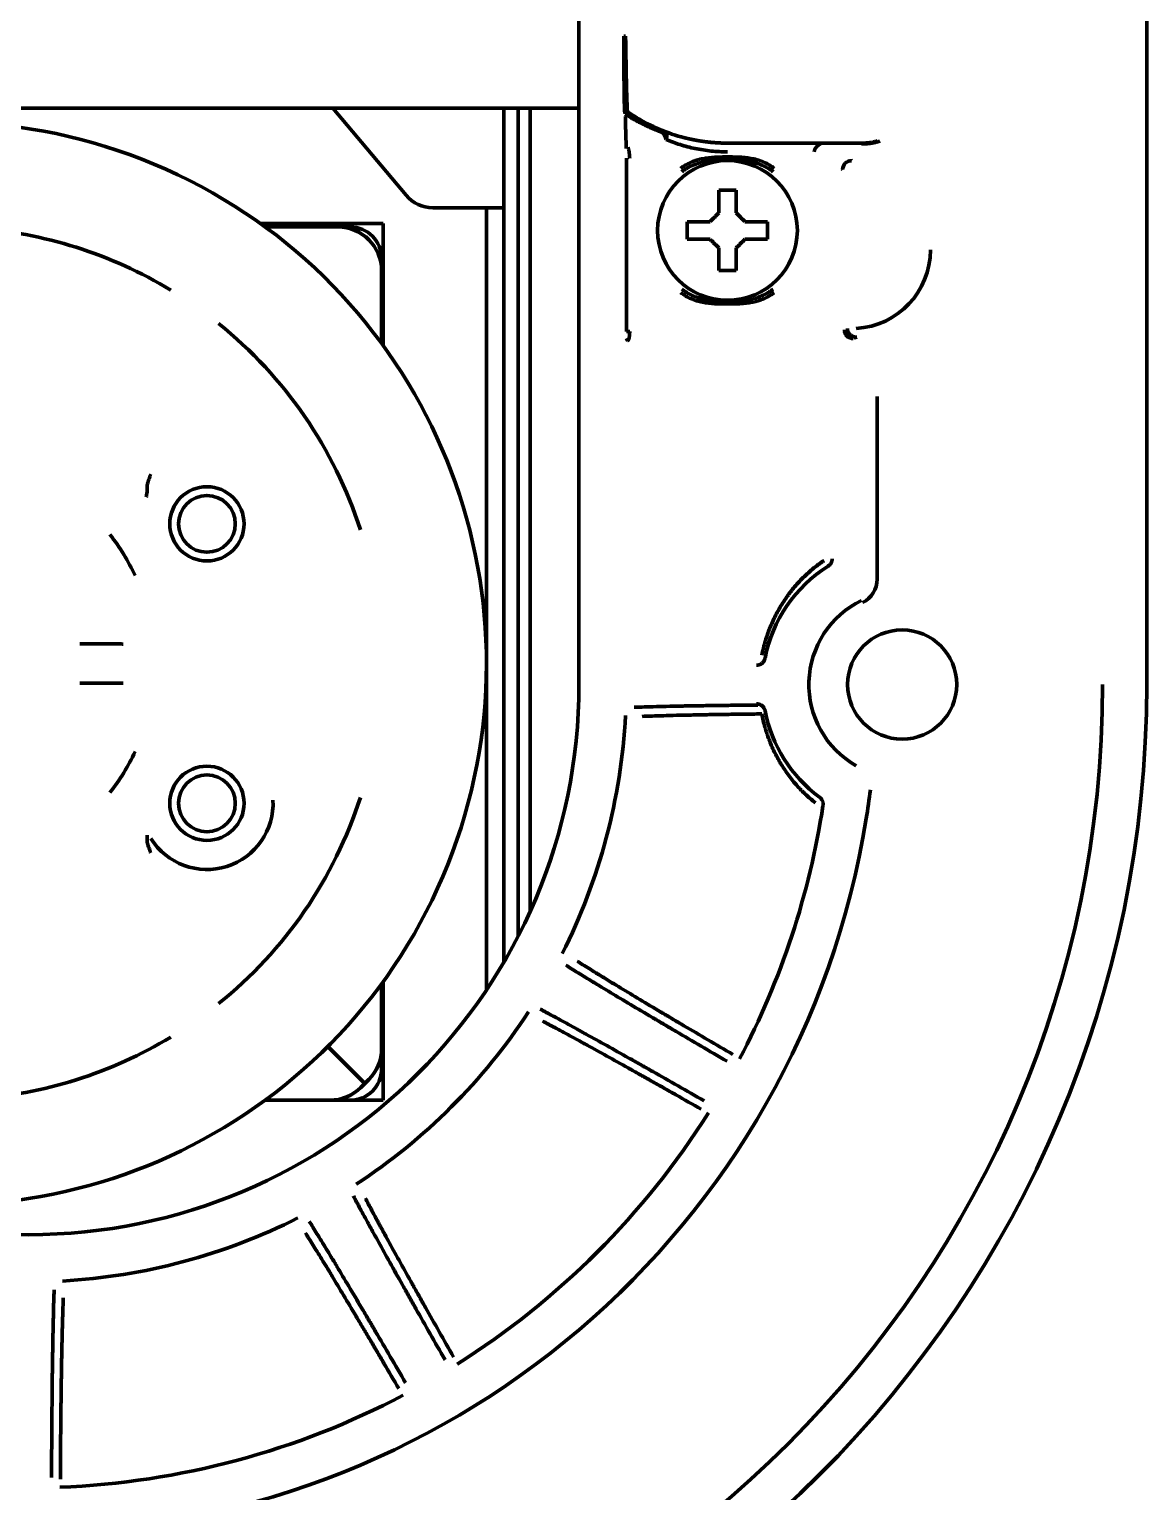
# Model space of a CAD drawing. Header units: inches. Extents: x -2898 to 7248, y 606 to 5598.
# Drawn here: x 3503.9 to 3567.8, y 4691.3 to 4775.1 of the extents above; entities that cross this region are included whole.
import ezdxf

# ---------------------------------------------------------------- set-up
doc = ezdxf.new("R2010")
doc.units = ezdxf.units.IN

msp = doc.modelspace()

# ---------------------------------------------------------------- linework, layer by layer
at = {"linetype": 'Continuous', "lineweight": 70}
for p, q in [((3567.847, 4809.559), (3567.847, 4737.548)), ((3535.347, 4737.548), (3535.347, 4781.571)), ((3538.015, 4774.676), (3537.915, 4774.676)), ((3472.347, 4770.548), (3535.346, 4770.548)), ((3525.448, 4765.562), (3521.264, 4770.548)), ((3531.047, 4764.848), (3531.047, 4770.549)), ((3531.869, 4770.551), (3531.869, 4723.161)), ((3532.547, 4724.567), (3532.547, 4770.554)), ((3538.141, 4770.335), (3538.126, 4770.346)), ((3538.151, 4770.328), (3538.141, 4770.335)), ((3551.528, 4768.548), (3543.847, 4768.548)), ((3543.847, 4768.548), (3543.847, 4768.548)), ((3538.064, 4757.761), (3538.064, 4767.68)), ((3550.94, 4767.54), (3550.902, 4767.575)), ((3550.441, 4767.041), (3550.405, 4767.076)), ((3529.047, 4764.848), (3526.98, 4764.848)), ((3531.047, 4764.848), (3529.047, 4764.848)), ((3530.047, 4720.061), (3530.047, 4764.848)), ((3531.047, 4721.661), (3531.047, 4764.848)), ((3517.101, 4763.948), (3524.147, 4763.948)), ((3524.147, 4763.948), (3524.147, 4756.94)), ((3541.547, 4763.548), (3541.547, 4764.048)), ((3546.147, 4764.048), (3546.147, 4763.548)), ((3521.547, 4763.748), (3517.377, 4763.748)), ((3522.247, 4763.748), (3521.547, 4763.748)), ((3541.547, 4763.048), (3541.547, 4763.548)), ((3546.147, 4763.548), (3546.147, 4763.048)), ((3524.047, 4761.247), (3524.047, 4761.948)), ((3524.047, 4757.078), (3524.047, 4761.248)), ((3538.249, 4757.761), (3538.064, 4757.761)), ((3552.42, 4743.586), (3552.42, 4754.046)), ((3510.628, 4748.581), (3510.628, 4748.905)), ((3510.628, 4728.915), (3510.628, 4728.59)), ((3524.047, 4716.7), (3524.047, 4720.418)), ((3524.147, 4720.555), (3524.147, 4713.748)), ((3520.967, 4716.827), (3522.382, 4715.413)), ((3520.967, 4716.827), (3522.382, 4715.413)), ((3524.047, 4715.548), (3524.047, 4716.7)), ((3523.089, 4714.706), (3522.382, 4715.413)), ((3523.089, 4714.706), (3522.382, 4715.413)), ((3523.089, 4714.706), (3522.863, 4714.48)), ((3523.089, 4714.706), (3523.315, 4714.932)), ((3521.095, 4713.748), (3517.377, 4713.748)), ((3521.094, 4713.748), (3522.247, 4713.748)), ((3524.147, 4713.748), (3522.247, 4713.748))]:
    msp.add_line(p, q, dxfattribs=at)
for centre, radius in [((3543.847, 4763.548), 4), ((3514.047, 4746.748), 2.125), ((3514.047, 4746.748), 1.625), ((3553.847, 4737.548), 3.125), ((3514.047, 4730.748), 2.125), ((3514.047, 4730.748), 1.625)]:
    msp.add_circle(centre, radius, dxfattribs=at)
for centre, radius, start, end in [((3499.047, 4738.748), 31, 254.7, 149.45625), ((3526.98, 4766.848), 2, 220, 270), ((3499.047, 4738.748), 24.991, 58.82427, 86.17573), ((3521.547, 4761.248), 2.5, 0, 90), ((3522.247, 4761.948), 1.8, 0, 90), ((3550.964, 4762.431), 4.499, 273.20982, 0.00262), ((3499.047, 4738.748), 24.991, 17.85299, 51.17573), ((3499.047, 4738.748), 11.996, 24.83938, 37.99537), ((3553.847, 4737.548), 7.991, 122.07594, 169.11037), ((3553.847, 4737.548), 5.342, 115.73678, 240.49967), ((3503.847, 4737.548), 64, 180, 0), ((3503.847, 4737.548), 61.472, 180, 0), ((3503.847, 4737.548), 31.5, 180, 0), ((3503.847, 4737.548), 34.207, 333.232, 357.02426), ((3553.847, 4737.548), 7.991, 190.88963, 233.70037), ((3499.047, 4738.748), 11.996, 322.00464, 335.16062), ((3502.21, 4737.811), 50.211, 350.9077, 352.80538), ((3514.047, 4730.748), 3.788, 212.24843, 2.83269), ((3499.047, 4738.748), 24.991, 308.82427, 342.14701), ((3503.847, 4737.548), 45.991, 332.21535, 351.34687), ((3503.847, 4737.548), 48.553, 189.09025, 350.90976), ((3503.847, 4737.548), 34.207, 303.232, 326.768), ((3499.047, 4738.748), 24.991, 273.82427, 301.17573), ((3521.547, 4716.7), 2.5, 315, 0), ((3522.247, 4715.548), 1.8, 270, 0), ((3521.095, 4716.248), 2.5, 270, 315), ((3503.847, 4737.548), 45.991, 302.21535, 327.78465), ((3503.847, 4737.548), 34.207, 273.232, 296.768), ((3503.847, 4737.548), 45.991, 272.21535, 297.78465)]:
    msp.add_arc(centre, radius, start, end, dxfattribs=at)
for centre, major_axis, ratio, start_param, end_param in [((3538.101, 4770.065), (-0.1, -0.0021), 0.764151, 4.696588, 6.256133), ((3540.078, 4768.747), (-0.179, -0.467), 0.50471, 3.141589, 3.792713), ((3540.078, 4768.747), (-0.179, 0.467), 0.504709, 4.520689, 5.632076), ((3540.078, 4768.747), (0.179, 0.467), 0.504708, 4.904106, 6.283182), ((3549.177, 4768.048), (0.226, 0.446), 0.711761, 0.619546, 1.917516), ((3550.94, 4767.041), (0.424, 0.265), 0.996619, 1.014163, 2.581916), ((3538.152, 4757.353), (-0.0707, 0.0707), 0.999695, 0.785279, 2.355718), ((3551.036, 4757.86), (0.186, -0.464), 0.998896, 4.332447, 5.902482), ((3550.92, 4743.586), (-1.416, -0.496), 0.998612, 1.684757, 2.803906)]:
    msp.add_ellipse(centre, major_axis=major_axis, ratio=ratio, start_param=start_param, end_param=end_param, dxfattribs=at)
for points, degree in [([(3537.969, 4770.264), (3537.967, 4770.265), (3537.962, 4770.288), (3537.955, 4770.399), (3537.947, 4770.608), (3537.939, 4770.935), (3537.931, 4771.397), (3537.925, 4771.93), (3537.921, 4772.426), (3537.919, 4772.886), (3537.917, 4773.313), (3537.916, 4773.702), (3537.915, 4774.058), (3537.915, 4774.383), (3537.915, 4774.582), (3537.915, 4774.676)], 3), ([(3538.055, 4768.231), (3538.045, 4768.454), (3538.026, 4768.984), (3538.009, 4769.677), (3538.001, 4770.065)], 3), ([(3538.101, 4770.141), (3538.104, 4770.161), (3538.11, 4770.195), (3538.118, 4770.236), (3538.124, 4770.267), (3538.13, 4770.29), (3538.136, 4770.308), (3538.14, 4770.32), (3538.144, 4770.327), (3538.148, 4770.33), (3538.15, 4770.329), (3538.151, 4770.329)], 3), ([(3538.151, 4770.327), (3538.146, 4770.332)], 1), ([(3538.249, 4767.68), (3538.249, 4767.695), (3538.248, 4767.725), (3538.245, 4767.773), (3538.241, 4767.825), (3538.237, 4767.878), (3538.231, 4767.933), (3538.224, 4767.99), (3538.216, 4768.049), (3538.207, 4768.107), (3538.196, 4768.165), (3538.184, 4768.222), (3538.17, 4768.277), (3538.16, 4768.309), (3538.155, 4768.324)], 3), ([(3543.347, 4764.548), (3543.347, 4764.602), (3543.347, 4764.71), (3543.347, 4764.872), (3543.347, 4765.031), (3543.347, 4765.186), (3543.347, 4765.338), (3543.347, 4765.494), (3543.347, 4765.66), (3543.347, 4765.784), (3543.347, 4765.848)], 3), ([(3543.347, 4765.848), (3543.514, 4765.848), (3543.847, 4765.848), (3544.18, 4765.848), (3544.347, 4765.848)], 3), ([(3542.847, 4764.048), (3542.871, 4764.071), (3542.918, 4764.119), (3542.99, 4764.19), (3543.061, 4764.262), (3543.133, 4764.333), (3543.204, 4764.405), (3543.275, 4764.476), (3543.323, 4764.524), (3543.347, 4764.548)], 3), ([(3544.347, 4764.548), (3544.373, 4764.522), (3544.424, 4764.47), (3544.498, 4764.397), (3544.57, 4764.325), (3544.64, 4764.255), (3544.709, 4764.186), (3544.778, 4764.117), (3544.824, 4764.071), (3544.847, 4764.048)], 3), ([(3544.847, 4764.048), (3544.901, 4764.048), (3545.009, 4764.048), (3545.171, 4764.048), (3545.33, 4764.048), (3545.485, 4764.048), (3545.637, 4764.048), (3545.794, 4764.048), (3545.96, 4764.048), (3546.083, 4764.048), (3546.147, 4764.048)], 3), ([(3542.847, 4763.048), (3542.793, 4763.048), (3542.685, 4763.048), (3542.523, 4763.048), (3542.364, 4763.048), (3542.209, 4763.048), (3542.057, 4763.048), (3541.901, 4763.048), (3541.734, 4763.048), (3541.611, 4763.048), (3541.547, 4763.048)], 3), ([(3543.347, 4762.548), (3543.321, 4762.574), (3543.27, 4762.625), (3543.196, 4762.699), (3543.124, 4762.77), (3543.054, 4762.841), (3542.985, 4762.91), (3542.916, 4762.979), (3542.87, 4763.025), (3542.847, 4763.048)], 3), ([(3544.847, 4763.048), (3544.823, 4763.024), (3544.776, 4762.977), (3544.704, 4762.905), (3544.633, 4762.834), (3544.562, 4762.762), (3544.49, 4762.691), (3544.419, 4762.619), (3544.371, 4762.572), (3544.347, 4762.548)], 3), ([(3544.347, 4762.548), (3544.347, 4762.493), (3544.347, 4762.385), (3544.347, 4762.224), (3544.347, 4762.065), (3544.347, 4761.91), (3544.347, 4761.758), (3544.347, 4761.601), (3544.347, 4761.435), (3544.347, 4761.312), (3544.347, 4761.248)], 3), ([(3544.347, 4761.248), (3544.18, 4761.248), (3543.847, 4761.248), (3543.514, 4761.248), (3543.347, 4761.248)], 3), ([(3551.243, 4757.44), (3551.191, 4757.418), (3551.139, 4757.397), (3551.088, 4757.378)], 3)]:
    msp.add_open_spline(points, degree=degree, dxfattribs=at)
for points, knots in [([(3538.126, 4770.346), (3538.126, 4770.346), (3538.123, 4770.351), (3538.117, 4770.395), (3538.107, 4770.549), (3538.095, 4770.824), (3538.082, 4771.231), (3538.069, 4771.736), (3538.057, 4772.27), (3538.047, 4772.774), (3538.039, 4773.236), (3538.031, 4773.657), (3538.025, 4774.039), (3538.02, 4774.375), (3538.017, 4774.583), (3538.015, 4774.676)], [0, 0, 0, 0, 0.013537, 0.087967, 0.171477, 0.265427, 0.371587, 0.484999, 0.587268, 0.677066, 0.757422, 0.829358, 0.894159, 0.952865, 1, 1, 1, 1]), ([(3538.126, 4770.346), (3538.112, 4770.356), (3538.094, 4770.362), (3538.058, 4770.365), (3538.039, 4770.361), (3538.007, 4770.344), (3537.993, 4770.331), (3537.974, 4770.3), (3537.969, 4770.282), (3537.969, 4770.264)], [0, 0, 0, 0, 0.25, 0.25, 0.5, 0.5, 0.75, 0.75, 1, 1, 1, 1]), ([(3540.078, 4769.174), (3540.062, 4769.179), (3540.031, 4769.191), (3539.984, 4769.209), (3539.936, 4769.227), (3539.889, 4769.245), (3539.842, 4769.264), (3539.794, 4769.282), (3539.747, 4769.302), (3539.699, 4769.321), (3539.652, 4769.341), (3539.604, 4769.361), (3539.557, 4769.381), (3539.509, 4769.402), (3539.461, 4769.422), (3539.413, 4769.444), (3539.365, 4769.465), (3539.317, 4769.487), (3539.269, 4769.509), (3539.221, 4769.531), (3539.173, 4769.554), (3539.112, 4769.583), (3539.039, 4769.619), (3538.953, 4769.662), (3538.867, 4769.706), (3538.781, 4769.75), (3538.696, 4769.796), (3538.61, 4769.842), (3538.525, 4769.89), (3538.44, 4769.938), (3538.355, 4769.987), (3538.27, 4770.038), (3538.186, 4770.089), (3538.13, 4770.124), (3538.101, 4770.141)], [0, 0, 0, 0, 0.022367, 0.04483, 0.067389, 0.090046, 0.112799, 0.13565, 0.158599, 0.181646, 0.204792, 0.228037, 0.251382, 0.274827, 0.298372, 0.322018, 0.345765, 0.369613, 0.393564, 0.417616, 0.441771, 0.466028, 0.509546, 0.553236, 0.5971, 0.64114, 0.685357, 0.729754, 0.774331, 0.819092, 0.864038, 0.90917, 0.95449, 1, 1, 1, 1]), ([(3543.847, 4768.548), (3543.34, 4768.548), (3542.832, 4768.586), (3541.829, 4768.74), (3541.333, 4768.856), (3540.365, 4769.16), (3539.892, 4769.349), (3538.981, 4769.797), (3538.543, 4770.055), (3538.126, 4770.346)], [0, 0, 0, 0, 0.25, 0.25, 0.5, 0.5, 0.75, 0.75, 1, 1, 1, 1]), ([(3540.258, 4769.214), (3540.068, 4769.287), (3539.882, 4769.365), (3539.518, 4769.531), (3539.34, 4769.619), (3538.989, 4769.805), (3538.817, 4769.903), (3538.479, 4770.108), (3538.313, 4770.216), (3538.151, 4770.329)], [0, 0, 0, 0, 0.25, 0.25, 0.5, 0.5, 0.75, 0.75, 1, 1, 1, 1]), ([(3541.103, 4768.932), (3541.105, 4768.931), (3541.118, 4768.927), (3541.142, 4768.921), (3541.174, 4768.911), (3541.207, 4768.903), (3541.239, 4768.894), (3541.272, 4768.885), (3541.305, 4768.876), (3541.337, 4768.868), (3541.37, 4768.859), (3541.403, 4768.851), (3541.436, 4768.843), (3541.469, 4768.835), (3541.502, 4768.827), (3541.535, 4768.819), (3541.568, 4768.811), (3541.601, 4768.803), (3541.634, 4768.796), (3541.668, 4768.788), (3541.701, 4768.781), (3541.734, 4768.773), (3541.768, 4768.766), (3541.801, 4768.759), (3541.835, 4768.752), (3541.868, 4768.745), (3541.902, 4768.739), (3541.936, 4768.732), (3541.969, 4768.726), (3542.003, 4768.719), (3542.037, 4768.713), (3542.071, 4768.707), (3542.104, 4768.701), (3542.138, 4768.695), (3542.172, 4768.689), (3542.206, 4768.683), (3542.24, 4768.678), (3542.275, 4768.672), (3542.309, 4768.667), (3542.343, 4768.661), (3542.377, 4768.656), (3542.411, 4768.651), (3542.446, 4768.646), (3542.48, 4768.642), (3542.514, 4768.637), (3542.549, 4768.632), (3542.583, 4768.628), (3542.618, 4768.624), (3542.652, 4768.619), (3542.687, 4768.615), (3542.722, 4768.611), (3542.756, 4768.607), (3542.791, 4768.604), (3542.826, 4768.6), (3542.861, 4768.596), (3542.895, 4768.593), (3542.93, 4768.59), (3542.965, 4768.587), (3543, 4768.584), (3543.035, 4768.581), (3543.07, 4768.578), (3543.105, 4768.575), (3543.14, 4768.573), (3543.175, 4768.57), (3543.21, 4768.568), (3543.245, 4768.566), (3543.281, 4768.564), (3543.316, 4768.562), (3543.351, 4768.56), (3543.386, 4768.558), (3543.422, 4768.557), (3543.457, 4768.555), (3543.492, 4768.554), (3543.528, 4768.553), (3543.563, 4768.552), (3543.598, 4768.551), (3543.634, 4768.55), (3543.669, 4768.549), (3543.705, 4768.549), (3543.74, 4768.548), (3543.776, 4768.548), (3543.811, 4768.548), (3543.835, 4768.548), (3543.847, 4768.548)], [0, 0, 0, 0, 0.002576, 0.015434, 0.028273, 0.041096, 0.053901, 0.066688, 0.079459, 0.092213, 0.104951, 0.117673, 0.13038, 0.143071, 0.155747, 0.168409, 0.181055, 0.193688, 0.206307, 0.218913, 0.231505, 0.244085, 0.256652, 0.269207, 0.281749, 0.294281, 0.306801, 0.319309, 0.331808, 0.344296, 0.356774, 0.369242, 0.381701, 0.394151, 0.406592, 0.419025, 0.43145, 0.443867, 0.456276, 0.468679, 0.481075, 0.493464, 0.505847, 0.518225, 0.530597, 0.542964, 0.555326, 0.567684, 0.580037, 0.592387, 0.604734, 0.617077, 0.629417, 0.641756, 0.654092, 0.666426, 0.678759, 0.69109, 0.703421, 0.715752, 0.728082, 0.740413, 0.752744, 0.765076, 0.777409, 0.789744, 0.802081, 0.81442, 0.826762, 0.839106, 0.851454, 0.863805, 0.87616, 0.88852, 0.900884, 0.913253, 0.925627, 0.938007, 0.950392, 0.962784, 0.975182, 0.987588, 1, 1, 1, 1]), ([(3540.344, 4768.747), (3540.595, 4768.643), (3540.86, 4768.547), (3541.274, 4768.418), (3541.415, 4768.378), (3541.702, 4768.303), (3541.848, 4768.269), (3542.292, 4768.177), (3542.597, 4768.129), (3543.217, 4768.064), (3543.532, 4768.048), (3543.847, 4768.048)], [0, 0, 0, 0, 0.25, 0.25, 0.375, 0.375, 0.5, 0.5, 0.75, 0.75, 1, 1, 1, 1]), ([(3551.528, 4768.548), (3551.535, 4768.548), (3551.548, 4768.548), (3551.569, 4768.548), (3551.589, 4768.548), (3551.609, 4768.548), (3551.629, 4768.549), (3551.649, 4768.549), (3551.668, 4768.55), (3551.688, 4768.551), (3551.707, 4768.552), (3551.727, 4768.552), (3551.746, 4768.554), (3551.765, 4768.555), (3551.784, 4768.556), (3551.803, 4768.557), (3551.822, 4768.559), (3551.841, 4768.56), (3551.859, 4768.562), (3551.878, 4768.564), (3551.896, 4768.565), (3551.915, 4768.567), (3551.933, 4768.57), (3551.951, 4768.572), (3551.969, 4768.574), (3551.987, 4768.576), (3552.004, 4768.579), (3552.045, 4768.585), (3552.109, 4768.596), (3552.193, 4768.615), (3552.275, 4768.637), (3552.355, 4768.662), (3552.405, 4768.682), (3552.429, 4768.692), (3552.429, 4768.692)], [0, 0, 0, 0, 0.020634, 0.041151, 0.061554, 0.081845, 0.102027, 0.122105, 0.142081, 0.161958, 0.181741, 0.201433, 0.221038, 0.240559, 0.260001, 0.279367, 0.298662, 0.31789, 0.337055, 0.356162, 0.375216, 0.39422, 0.41318, 0.4321, 0.450986, 0.469842, 0.488674, 0.507486, 0.601277, 0.69672, 0.794518, 0.895363, 0.999923, 1, 1, 1, 1]), ([(3551.528, 4768.504), (3551.536, 4768.504), (3551.552, 4768.504), (3551.575, 4768.505), (3551.599, 4768.505), (3551.622, 4768.505), (3551.645, 4768.506), (3551.668, 4768.506), (3551.69, 4768.507), (3551.713, 4768.508), (3551.735, 4768.509), (3551.758, 4768.51), (3551.78, 4768.511), (3551.802, 4768.513), (3551.823, 4768.514), (3551.845, 4768.515), (3551.866, 4768.517), (3551.888, 4768.519), (3551.908, 4768.521), (3551.929, 4768.523), (3551.95, 4768.525), (3551.97, 4768.527), (3551.99, 4768.529), (3552.01, 4768.532), (3552.029, 4768.534), (3552.049, 4768.537), (3552.068, 4768.539), (3552.114, 4768.546), (3552.187, 4768.559), (3552.284, 4768.579), (3552.38, 4768.604), (3552.474, 4768.632), (3552.533, 4768.654), (3552.562, 4768.665), (3552.562, 4768.665)], [0, 0, 0, 0, 0.020912, 0.041707, 0.062387, 0.082955, 0.103413, 0.123763, 0.144004, 0.164134, 0.184148, 0.204041, 0.223811, 0.243454, 0.262968, 0.282351, 0.301601, 0.320715, 0.339694, 0.358536, 0.377241, 0.395807, 0.414236, 0.432527, 0.450681, 0.468699, 0.486581, 0.504328, 0.598677, 0.695534, 0.794845, 0.896422, 0.999951, 1, 1, 1, 1]), ([(3546.52, 4767.102), (3546.43, 4767.173), (3546.337, 4767.238), (3546.142, 4767.355), (3546.041, 4767.407), (3545.883, 4767.476), (3545.829, 4767.498), (3545.748, 4767.528), (3545.72, 4767.537), (3545.665, 4767.556), (3545.526, 4767.6), (3545.384, 4767.635), (3545.156, 4767.68), (3544.924, 4767.715), (3544.688, 4767.733), (3544.51, 4767.743), (3544.45, 4767.746), (3544.33, 4767.75), (3544.27, 4767.752), (3544.089, 4767.755), (3543.969, 4767.756), (3543.788, 4767.756), (3543.728, 4767.756), (3543.608, 4767.755), (3543.548, 4767.754), (3543.368, 4767.751), (3543.249, 4767.747), (3542.893, 4767.727), (3542.658, 4767.703), (3542.398, 4767.652), (3542.369, 4767.646), (3542.311, 4767.633), (3542.283, 4767.627), (3542.197, 4767.605), (3542.028, 4767.559), (3541.866, 4767.5), (3541.657, 4767.409), (3541.555, 4767.357), (3541.432, 4767.283), (3541.408, 4767.268), (3541.36, 4767.237), (3541.336, 4767.221), (3541.265, 4767.172), (3541.219, 4767.138), (3541.174, 4767.102)], [0, 0, 0, 0, 0.0625, 0.0625, 0.125, 0.125, 0.15625, 0.15625, 0.171875, 0.171875, 0.1875, 0.25, 0.25, 0.3125, 0.375, 0.375, 0.40625, 0.40625, 0.4375, 0.4375, 0.5, 0.5, 0.53125, 0.53125, 0.5625, 0.5625, 0.625, 0.625, 0.75, 0.75, 0.765625, 0.765625, 0.78125, 0.78125, 0.8125, 0.875, 0.875, 0.9375, 0.9375, 0.953125, 0.953125, 0.96875, 0.96875, 1, 1, 1, 1]), ([(3546.467, 4766.905), (3546.377, 4766.975), (3546.283, 4767.038), (3546.089, 4767.155), (3545.988, 4767.207), (3545.832, 4767.278), (3545.779, 4767.3), (3545.699, 4767.331), (3545.672, 4767.341), (3545.617, 4767.361), (3545.481, 4767.408), (3545.343, 4767.446), (3545.008, 4767.524), (3544.78, 4767.557), (3544.433, 4767.588), (3544.316, 4767.595), (3544.082, 4767.604), (3543.965, 4767.606), (3543.79, 4767.606), (3543.731, 4767.606), (3543.614, 4767.604), (3543.556, 4767.602), (3543.381, 4767.595), (3543.265, 4767.588), (3542.919, 4767.558), (3542.691, 4767.525), (3542.437, 4767.466), (3542.409, 4767.459), (3542.353, 4767.445), (3542.325, 4767.438), (3542.241, 4767.414), (3542.186, 4767.397), (3542.022, 4767.343), (3541.916, 4767.302), (3541.709, 4767.208), (3541.608, 4767.156), (3541.486, 4767.083), (3541.461, 4767.068), (3541.413, 4767.037), (3541.389, 4767.022), (3541.318, 4766.973), (3541.272, 4766.94), (3541.227, 4766.905)], [0, 0, 0, 0, 0.0625, 0.0625, 0.125, 0.125, 0.15625, 0.15625, 0.171875, 0.171875, 0.1875, 0.25, 0.25, 0.375, 0.375, 0.4375, 0.4375, 0.5, 0.5, 0.53125, 0.53125, 0.5625, 0.5625, 0.625, 0.625, 0.75, 0.75, 0.765625, 0.765625, 0.78125, 0.78125, 0.8125, 0.8125, 0.875, 0.875, 0.9375, 0.9375, 0.953125, 0.953125, 0.96875, 0.96875, 1, 1, 1, 1]), ([(3544.347, 4765.848), (3544.347, 4765.645), (3544.347, 4765.435), (3544.347, 4765.11), (3544.347, 4765), (3544.347, 4764.777), (3544.347, 4764.663), (3544.347, 4764.548)], [0, 0, 0, 0, 0.5, 0.5, 0.75, 0.75, 1, 1, 1, 1]), ([(3541.547, 4764.048), (3541.75, 4764.048), (3541.96, 4764.048), (3542.285, 4764.048), (3542.395, 4764.048), (3542.618, 4764.048), (3542.732, 4764.048), (3542.847, 4764.048)], [0, 0, 0, 0, 0.5, 0.5, 0.75, 0.75, 1, 1, 1, 1]), ([(3546.147, 4763.048), (3545.944, 4763.048), (3545.734, 4763.048), (3545.409, 4763.048), (3545.299, 4763.048), (3545.076, 4763.048), (3544.962, 4763.048), (3544.847, 4763.048)], [0, 0, 0, 0, 0.5, 0.5, 0.75, 0.75, 1, 1, 1, 1]), ([(3543.347, 4761.248), (3543.347, 4761.451), (3543.347, 4761.66), (3543.347, 4761.985), (3543.347, 4762.095), (3543.347, 4762.319), (3543.347, 4762.432), (3543.347, 4762.548)], [0, 0, 0, 0, 0.5, 0.5, 0.75, 0.75, 1, 1, 1, 1]), ([(3541.174, 4759.994), (3541.264, 4759.922), (3541.357, 4759.857), (3541.552, 4759.74), (3541.653, 4759.688), (3541.811, 4759.619), (3541.865, 4759.598), (3541.947, 4759.568), (3541.974, 4759.558), (3542.03, 4759.54), (3542.169, 4759.495), (3542.31, 4759.461), (3542.539, 4759.416), (3542.77, 4759.381), (3543.006, 4759.362), (3543.185, 4759.352), (3543.244, 4759.349), (3543.364, 4759.345), (3543.425, 4759.344), (3543.605, 4759.34), (3543.725, 4759.339), (3543.906, 4759.339), (3543.966, 4759.339), (3544.087, 4759.34), (3544.147, 4759.341), (3544.326, 4759.345), (3544.445, 4759.349), (3544.801, 4759.368), (3545.036, 4759.392), (3545.296, 4759.443), (3545.325, 4759.449), (3545.383, 4759.462), (3545.411, 4759.469), (3545.497, 4759.49), (3545.666, 4759.536), (3545.828, 4759.596), (3546.037, 4759.687), (3546.139, 4759.739), (3546.262, 4759.812), (3546.286, 4759.827), (3546.334, 4759.859), (3546.358, 4759.875), (3546.429, 4759.924), (3546.475, 4759.958), (3546.52, 4759.994)], [0, 0, 0, 0, 0.0625, 0.0625, 0.125, 0.125, 0.15625, 0.15625, 0.171875, 0.171875, 0.1875, 0.25, 0.25, 0.3125, 0.375, 0.375, 0.40625, 0.40625, 0.4375, 0.4375, 0.5, 0.5, 0.53125, 0.53125, 0.5625, 0.5625, 0.625, 0.625, 0.75, 0.75, 0.765625, 0.765625, 0.78125, 0.78125, 0.8125, 0.875, 0.875, 0.9375, 0.9375, 0.953125, 0.953125, 0.96875, 0.96875, 1, 1, 1, 1]), ([(3541.227, 4760.191), (3541.317, 4760.121), (3541.411, 4760.057), (3541.606, 4759.941), (3541.706, 4759.888), (3541.862, 4759.818), (3541.915, 4759.796), (3541.995, 4759.764), (3542.022, 4759.754), (3542.077, 4759.735), (3542.213, 4759.688), (3542.351, 4759.649), (3542.686, 4759.571), (3542.914, 4759.538), (3543.262, 4759.508), (3543.378, 4759.5), (3543.612, 4759.491), (3543.729, 4759.489), (3543.904, 4759.489), (3543.963, 4759.49), (3544.08, 4759.492), (3544.138, 4759.493), (3544.313, 4759.5), (3544.429, 4759.507), (3544.775, 4759.538), (3545.003, 4759.57), (3545.257, 4759.629), (3545.285, 4759.636), (3545.341, 4759.65), (3545.369, 4759.658), (3545.453, 4759.681), (3545.508, 4759.698), (3545.672, 4759.752), (3545.778, 4759.794), (3545.985, 4759.887), (3546.086, 4759.939), (3546.209, 4760.012), (3546.233, 4760.027), (3546.281, 4760.058), (3546.305, 4760.074), (3546.376, 4760.122), (3546.422, 4760.156), (3546.467, 4760.191)], [0, 0, 0, 0, 0.0625, 0.0625, 0.125, 0.125, 0.15625, 0.15625, 0.171875, 0.171875, 0.1875, 0.25, 0.25, 0.375, 0.375, 0.4375, 0.4375, 0.5, 0.5, 0.53125, 0.53125, 0.5625, 0.5625, 0.625, 0.625, 0.75, 0.75, 0.765625, 0.765625, 0.78125, 0.78125, 0.8125, 0.8125, 0.875, 0.875, 0.9375, 0.9375, 0.953125, 0.953125, 0.96875, 0.96875, 1, 1, 1, 1]), ([(3538.152, 4757.253), (3538.153, 4757.253), (3538.154, 4757.253), (3538.156, 4757.254), (3538.158, 4757.255), (3538.16, 4757.256), (3538.162, 4757.257), (3538.164, 4757.258), (3538.166, 4757.26), (3538.167, 4757.262), (3538.169, 4757.264), (3538.171, 4757.266), (3538.173, 4757.268), (3538.175, 4757.271), (3538.176, 4757.273), (3538.178, 4757.276), (3538.18, 4757.279), (3538.182, 4757.282), (3538.183, 4757.285), (3538.185, 4757.288), (3538.186, 4757.292), (3538.188, 4757.295), (3538.19, 4757.299), (3538.191, 4757.303), (3538.193, 4757.307), (3538.194, 4757.311), (3538.196, 4757.315), (3538.197, 4757.319), (3538.199, 4757.324), (3538.2, 4757.328), (3538.202, 4757.333), (3538.203, 4757.338), (3538.204, 4757.342), (3538.206, 4757.347), (3538.207, 4757.352), (3538.208, 4757.357), (3538.21, 4757.362), (3538.211, 4757.368), (3538.212, 4757.373), (3538.213, 4757.378), (3538.215, 4757.384), (3538.216, 4757.389), (3538.217, 4757.395), (3538.218, 4757.4), (3538.219, 4757.406), (3538.22, 4757.412), (3538.222, 4757.418), (3538.224, 4757.431), (3538.228, 4757.453), (3538.232, 4757.486), (3538.237, 4757.522), (3538.24, 4757.554), (3538.242, 4757.58), (3538.244, 4757.6), (3538.245, 4757.619), (3538.246, 4757.638), (3538.247, 4757.657), (3538.248, 4757.675), (3538.248, 4757.693), (3538.249, 4757.711), (3538.249, 4757.729), (3538.249, 4757.745), (3538.249, 4757.756), (3538.249, 4757.761)], [0, 0, 0, 0, 0.015383, 0.030642, 0.04578, 0.060796, 0.07569, 0.090464, 0.105118, 0.119651, 0.134066, 0.148361, 0.162537, 0.176595, 0.190535, 0.204357, 0.218062, 0.231651, 0.245122, 0.258478, 0.271717, 0.284841, 0.297849, 0.310743, 0.323521, 0.336185, 0.348735, 0.361171, 0.373493, 0.385703, 0.397799, 0.409782, 0.421652, 0.43341, 0.445056, 0.45659, 0.468013, 0.479324, 0.490524, 0.501614, 0.512592, 0.523459, 0.534216, 0.544863, 0.5554, 0.565828, 0.576145, 0.586353, 0.635571, 0.684796, 0.734095, 0.783531, 0.806444, 0.828729, 0.850396, 0.871438, 0.891831, 0.911565, 0.930648, 0.949062, 0.966772, 0.983755, 1, 1, 1, 1]), ([(3550.716, 4757.939), (3550.716, 4757.905), (3550.72, 4757.871), (3550.733, 4757.805), (3550.744, 4757.772), (3550.771, 4757.71), (3550.787, 4757.68), (3550.826, 4757.625), (3550.848, 4757.599), (3550.897, 4757.553), (3550.924, 4757.532), (3550.982, 4757.496), (3551.013, 4757.481), (3551.076, 4757.458), (3551.109, 4757.449), (3551.176, 4757.439), (3551.21, 4757.438), (3551.244, 4757.44)], [0, 0, 0, 0, 0.125, 0.125, 0.25, 0.25, 0.375, 0.375, 0.5, 0.5, 0.625, 0.625, 0.75, 0.75, 0.875, 0.875, 1, 1, 1, 1]), ([(3510.628, 4748.905), (3510.628, 4748.927), (3510.629, 4748.949), (3510.635, 4748.992), (3510.639, 4749.014), (3510.646, 4749.036)], [0, 0, 0, 0, 0.5, 0.5, 1, 1, 1, 1]), ([(3510.646, 4749.036), (3510.674, 4749.129), (3510.704, 4749.221), (3510.752, 4749.359), (3510.768, 4749.405), (3510.793, 4749.474), (3510.801, 4749.497), (3510.818, 4749.543), (3510.827, 4749.566), (3510.835, 4749.589)], [0, 0, 0, 0, 0.5, 0.5, 0.75, 0.75, 0.875, 0.875, 1, 1, 1, 1]), ([(3510.57, 4748.271), (3510.578, 4748.315), (3510.587, 4748.363), (3510.606, 4748.466), (3510.616, 4748.522), (3510.628, 4748.581)], [0, 0, 0, 0, 0.5, 0.5, 1, 1, 1, 1]), ([(3549.388, 4744.655), (3549.329, 4744.616), (3549.271, 4744.576), (3549.157, 4744.495), (3548.987, 4744.372), (3548.824, 4744.244), (3548.504, 4743.979), (3548.302, 4743.793), (3547.915, 4743.402), (3547.732, 4743.196), (3547.514, 4742.927), (3547.471, 4742.873), (3547.387, 4742.763), (3547.345, 4742.707), (3547.222, 4742.538), (3547.143, 4742.424), (3546.916, 4742.077), (3546.776, 4741.839), (3546.518, 4741.349), (3546.401, 4741.097), (3546.269, 4740.773), (3546.244, 4740.707), (3546.194, 4740.576), (3546.122, 4740.378), (3546.057, 4740.178), (3545.937, 4739.774), (3545.87, 4739.5), (3545.816, 4739.222)], [0, 0, 0, 0, 0.03125, 0.03125, 0.0625, 0.125, 0.125, 0.25, 0.25, 0.375, 0.375, 0.40625, 0.40625, 0.4375, 0.4375, 0.5, 0.5, 0.625, 0.625, 0.75, 0.75, 0.78125, 0.78125, 0.8125, 0.875, 0.875, 1, 1, 1, 1]), ([(3549.838, 4744.744), (3549.838, 4744.701), (3549.833, 4744.659), (3549.82, 4744.608), (3549.817, 4744.598), (3549.81, 4744.578), (3549.807, 4744.568), (3549.795, 4744.538), (3549.777, 4744.5), (3549.754, 4744.465), (3549.735, 4744.439), (3549.729, 4744.431), (3549.715, 4744.415), (3549.708, 4744.407), (3549.672, 4744.368), (3549.64, 4744.342), (3549.603, 4744.319)], [0, 0, 0, 0, 0.25, 0.25, 0.3125, 0.3125, 0.375, 0.375, 0.5, 0.625, 0.625, 0.6875, 0.6875, 0.75, 0.75, 1, 1, 1, 1]), ([(3509.26, 4739.868), (3509.179, 4739.869), (3509.093, 4739.87), (3508.916, 4739.871), (3508.733, 4739.872), (3508.536, 4739.873), (3508.409, 4739.874), (3508.384, 4739.874), (3508.332, 4739.874), (3508.306, 4739.874), (3508.228, 4739.874), (3508.175, 4739.875), (3508.016, 4739.875), (3507.8, 4739.876), (3507.579, 4739.876), (3507.411, 4739.877), (3507.326, 4739.877), (3507.24, 4739.877), (3507.183, 4739.877), (3507.154, 4739.877), (3507.01, 4739.877), (3506.895, 4739.877), (3506.779, 4739.877)], [0, 0, 0, 0, 0.125, 0.125, 0.25, 0.375, 0.375, 0.40625, 0.40625, 0.4375, 0.4375, 0.5, 0.5, 0.625, 0.75, 0.75, 0.8125, 0.84375, 0.84375, 0.875, 0.875, 1, 1, 1, 1]), ([(3546, 4739.057), (3545.994, 4739.029), (3545.986, 4739.001), (3545.971, 4738.961), (3545.965, 4738.948), (3545.953, 4738.922), (3545.946, 4738.909), (3545.924, 4738.872), (3545.907, 4738.848), (3545.879, 4738.816), (3545.869, 4738.805), (3545.849, 4738.785), (3545.838, 4738.775), (3545.804, 4738.747), (3545.781, 4738.731), (3545.743, 4738.71), (3545.731, 4738.703), (3545.704, 4738.691), (3545.691, 4738.686), (3545.65, 4738.671), (3545.595, 4738.656), (3545.537, 4738.651), (3545.508, 4738.651)], [0, 0, 0, 0, 0.125, 0.125, 0.1875, 0.1875, 0.25, 0.25, 0.375, 0.375, 0.4375, 0.4375, 0.5, 0.5, 0.625, 0.625, 0.6875, 0.6875, 0.75, 0.75, 0.875, 1, 1, 1, 1]), ([(3506.779, 4737.618), (3506.895, 4737.618), (3507.009, 4737.618), (3507.237, 4737.619), (3507.463, 4737.619), (3507.685, 4737.619), (3507.823, 4737.62), (3507.85, 4737.62), (3507.905, 4737.62), (3507.932, 4737.62), (3508.014, 4737.62), (3508.068, 4737.621), (3508.227, 4737.621), (3508.434, 4737.622), (3508.63, 4737.623), (3508.773, 4737.624), (3508.844, 4737.624), (3508.913, 4737.625), (3508.958, 4737.625), (3508.981, 4737.625), (3509.093, 4737.626), (3509.179, 4737.627), (3509.26, 4737.627)], [0, 0, 0, 0, 0.125, 0.125, 0.25, 0.375, 0.375, 0.40625, 0.40625, 0.4375, 0.4375, 0.5, 0.5, 0.625, 0.75, 0.75, 0.8125, 0.84375, 0.84375, 0.875, 0.875, 1, 1, 1, 1]), ([(3538.507, 4736.246), (3538.687, 4736.253), (3538.883, 4736.26), (3539.306, 4736.273), (3539.76, 4736.286), (3540.276, 4736.298), (3540.685, 4736.306), (3540.826, 4736.309), (3541.043, 4736.314), (3541.152, 4736.316), (3541.264, 4736.318), (3541.34, 4736.319), (3541.377, 4736.32), (3541.719, 4736.326), (3542.035, 4736.331), (3542.687, 4736.341), (3543.362, 4736.35), (3544.08, 4736.359), (3544.82, 4736.367), (3545.202, 4736.37), (3545.594, 4736.373)], [0, 0, 0, 0, 0.125, 0.125, 0.25, 0.375, 0.375, 0.4375, 0.4375, 0.46875, 0.484375, 0.484375, 0.5, 0.5, 0.625, 0.625, 0.75, 0.875, 0.875, 1, 1, 1, 1]), ([(3545.508, 4736.444), (3545.537, 4736.444), (3545.566, 4736.442), (3545.609, 4736.434), (3545.623, 4736.431), (3545.651, 4736.424), (3545.664, 4736.419), (3545.705, 4736.405), (3545.731, 4736.393), (3545.769, 4736.371), (3545.781, 4736.364), (3545.805, 4736.347), (3545.816, 4736.339), (3545.849, 4736.311), (3545.87, 4736.291), (3545.898, 4736.258), (3545.907, 4736.247), (3545.923, 4736.223), (3545.931, 4736.211), (3545.953, 4736.174), (3545.966, 4736.149), (3545.981, 4736.108), (3545.986, 4736.094), (3545.994, 4736.066), (3545.997, 4736.052), (3546, 4736.038)], [0, 0, 0, 0, 0.125, 0.125, 0.1875, 0.1875, 0.25, 0.25, 0.375, 0.375, 0.4375, 0.4375, 0.5, 0.5, 0.625, 0.625, 0.6875, 0.6875, 0.75, 0.75, 0.875, 0.875, 0.9375, 0.9375, 1, 1, 1, 1]), ([(3538.962, 4735.722), (3539.136, 4735.73), (3539.325, 4735.737), (3539.733, 4735.751), (3540.17, 4735.765), (3540.667, 4735.779), (3541.062, 4735.788), (3541.197, 4735.791), (3541.406, 4735.796), (3541.477, 4735.798), (3541.62, 4735.801), (3541.692, 4735.802), (3541.912, 4735.807), (3542.062, 4735.81), (3542.291, 4735.814), (3542.369, 4735.816), (3542.525, 4735.819), (3542.603, 4735.82), (3543, 4735.827), (3543.328, 4735.833), (3544.003, 4735.843), (3544.351, 4735.847), (3545.067, 4735.857), (3545.436, 4735.861), (3545.814, 4735.865)], [0, 0, 0, 0, 0.125, 0.125, 0.25, 0.375, 0.375, 0.4375, 0.4375, 0.46875, 0.46875, 0.5, 0.5, 0.5625, 0.5625, 0.59375, 0.59375, 0.625, 0.625, 0.75, 0.75, 0.875, 0.875, 1, 1, 1, 1]), ([(3545.814, 4735.865), (3545.838, 4735.738), (3545.865, 4735.612), (3545.925, 4735.362), (3545.957, 4735.239), (3546.061, 4734.872), (3546.14, 4734.632), (3546.319, 4734.16), (3546.419, 4733.929), (3546.583, 4733.589), (3546.641, 4733.477), (3546.731, 4733.31), (3546.762, 4733.255), (3546.824, 4733.145), (3546.856, 4733.09), (3547.018, 4732.82), (3547.157, 4732.61), (3547.452, 4732.205), (3547.609, 4732.009), (3547.858, 4731.726), (3547.943, 4731.633), (3548.075, 4731.497), (3548.119, 4731.452), (3548.209, 4731.362), (3548.255, 4731.318), (3548.486, 4731.1), (3548.68, 4730.934), (3548.881, 4730.777)], [0, 0, 0, 0, 0.0625, 0.0625, 0.125, 0.125, 0.25, 0.25, 0.375, 0.375, 0.4375, 0.4375, 0.46875, 0.46875, 0.5, 0.5, 0.625, 0.625, 0.75, 0.75, 0.8125, 0.8125, 0.84375, 0.84375, 0.875, 0.875, 1, 1, 1, 1]), ([(3549.116, 4731.107), (3549.153, 4731.08), (3549.186, 4731.049), (3549.228, 4730.995), (3549.241, 4730.976), (3549.264, 4730.937), (3549.274, 4730.917), (3549.291, 4730.875), (3549.298, 4730.853), (3549.31, 4730.809), (3549.318, 4730.764), (3549.321, 4730.719), (3549.32, 4730.674), (3549.318, 4730.651), (3549.315, 4730.628)], [0, 0, 0, 0, 0.25, 0.25, 0.375, 0.375, 0.5, 0.5, 0.625, 0.625, 0.75, 0.875, 0.875, 1, 1, 1, 1]), ([(3510.628, 4728.59), (3510.628, 4728.569), (3510.629, 4728.547), (3510.635, 4728.503), (3510.639, 4728.481), (3510.646, 4728.46)], [0, 0, 0, 0, 0.5, 0.5, 1, 1, 1, 1]), ([(3510.646, 4728.46), (3510.674, 4728.367), (3510.704, 4728.274), (3510.752, 4728.136), (3510.768, 4728.09), (3510.793, 4728.021), (3510.801, 4727.998), (3510.818, 4727.952), (3510.827, 4727.93), (3510.835, 4727.907)], [0, 0, 0, 0, 0.5, 0.5, 0.75, 0.75, 0.875, 0.875, 1, 1, 1, 1]), ([(3543.824, 4715.977), (3543.316, 4716.273), (3542.819, 4716.563), (3541.848, 4717.131), (3541.373, 4717.409), (3540.678, 4717.818), (3540.449, 4717.953), (3540.11, 4718.153), (3539.998, 4718.219), (3539.83, 4718.318), (3539.775, 4718.351), (3539.664, 4718.416), (3539.609, 4718.449), (3539.116, 4718.741), (3538.699, 4718.988), (3537.903, 4719.463), (3537.525, 4719.689), (3536.988, 4720.012), (3536.814, 4720.117), (3536.603, 4720.244), (3536.561, 4720.27), (3536.477, 4720.32), (3536.436, 4720.345), (3536.313, 4720.419), (3536.233, 4720.468), (3535.841, 4720.706), (3535.553, 4720.882), (3535.03, 4721.205), (3534.794, 4721.352), (3534.585, 4721.484)], [0, 0, 0, 0, 0.125, 0.125, 0.25, 0.25, 0.3125, 0.3125, 0.34375, 0.34375, 0.359375, 0.359375, 0.375, 0.375, 0.5, 0.5, 0.625, 0.625, 0.6875, 0.6875, 0.703125, 0.703125, 0.71875, 0.71875, 0.75, 0.75, 0.875, 0.875, 1, 1, 1, 1]), ([(3544.161, 4716.364), (3543.67, 4716.651), (3543.191, 4716.931), (3542.254, 4717.482), (3541.796, 4717.752), (3541.126, 4718.148), (3540.905, 4718.279), (3540.578, 4718.473), (3540.469, 4718.537), (3540.308, 4718.633), (3540.254, 4718.665), (3540.147, 4718.728), (3540.094, 4718.76), (3539.619, 4719.043), (3539.216, 4719.283), (3538.448, 4719.743), (3538.084, 4719.963), (3537.565, 4720.276), (3537.398, 4720.378), (3537.194, 4720.502), (3537.153, 4720.527), (3537.073, 4720.576), (3537.033, 4720.6), (3536.915, 4720.672), (3536.76, 4720.767), (3536.611, 4720.858), (3536.501, 4720.926), (3536.465, 4720.948), (3536.394, 4720.992), (3536.217, 4721.101), (3536.051, 4721.204), (3535.671, 4721.44), (3535.443, 4721.583), (3535.242, 4721.711)], [0, 0, 0, 0, 0.125, 0.125, 0.25, 0.25, 0.3125, 0.3125, 0.34375, 0.34375, 0.359375, 0.359375, 0.375, 0.375, 0.5, 0.5, 0.625, 0.625, 0.6875, 0.6875, 0.703125, 0.703125, 0.71875, 0.71875, 0.75, 0.78125, 0.78125, 0.796875, 0.796875, 0.8125, 0.875, 0.875, 1, 1, 1, 1]), ([(3533.128, 4718.96), (3533.346, 4718.845), (3533.591, 4718.714), (3534.13, 4718.424), (3534.424, 4718.264), (3534.903, 4718.001), (3535.069, 4717.91), (3535.328, 4717.768), (3535.415, 4717.719), (3535.549, 4717.645), (3535.594, 4717.62), (3535.685, 4717.57), (3535.731, 4717.545), (3536.145, 4717.315), (3536.531, 4717.1), (3537.339, 4716.648), (3537.761, 4716.412), (3538.421, 4716.04), (3538.645, 4715.914), (3538.931, 4715.752), (3538.989, 4715.72), (3539.105, 4715.654), (3539.163, 4715.621), (3539.338, 4715.523), (3539.455, 4715.456), (3540.044, 4715.123), (3540.525, 4714.849), (3541.506, 4714.29), (3542.006, 4714.004), (3542.516, 4713.712)], [0, 0, 0, 0, 0.125, 0.125, 0.25, 0.25, 0.3125, 0.3125, 0.34375, 0.34375, 0.359375, 0.359375, 0.375, 0.375, 0.5, 0.5, 0.625, 0.625, 0.6875, 0.6875, 0.703125, 0.703125, 0.71875, 0.71875, 0.75, 0.75, 0.875, 0.875, 1, 1, 1, 1]), ([(3533.259, 4718.278), (3533.471, 4718.167), (3533.708, 4718.042), (3534.229, 4717.763), (3534.514, 4717.61), (3534.977, 4717.358), (3535.138, 4717.27), (3535.388, 4717.134), (3535.473, 4717.087), (3535.602, 4717.016), (3535.646, 4716.992), (3535.734, 4716.944), (3535.778, 4716.92), (3536.178, 4716.699), (3536.552, 4716.493), (3537.333, 4716.059), (3537.741, 4715.831), (3538.379, 4715.474), (3538.596, 4715.352), (3538.872, 4715.197), (3538.928, 4715.166), (3539.04, 4715.103), (3539.096, 4715.071), (3539.265, 4714.976), (3539.492, 4714.848), (3539.722, 4714.718), (3539.954, 4714.587), (3540.07, 4714.522), (3540.421, 4714.323), (3540.657, 4714.189), (3541.371, 4713.784), (3541.856, 4713.508), (3542.349, 4713.227)], [0, 0, 0, 0, 0.125, 0.125, 0.25, 0.25, 0.3125, 0.3125, 0.34375, 0.34375, 0.359375, 0.359375, 0.375, 0.375, 0.5, 0.5, 0.625, 0.625, 0.6875, 0.6875, 0.703125, 0.703125, 0.71875, 0.71875, 0.75, 0.78125, 0.78125, 0.8125, 0.8125, 0.875, 0.875, 1, 1, 1, 1]), ([(3527.683, 4698.878), (3527.39, 4699.389), (3527.105, 4699.888), (3526.548, 4700.866), (3526.276, 4701.344), (3525.879, 4702.046), (3525.748, 4702.277), (3525.554, 4702.62), (3525.49, 4702.733), (3525.395, 4702.903), (3525.363, 4702.959), (3525.3, 4703.071), (3525.268, 4703.127), (3524.988, 4703.626), (3524.75, 4704.049), (3524.298, 4704.858), (3524.084, 4705.243), (3523.78, 4705.791), (3523.681, 4705.969), (3523.562, 4706.185), (3523.539, 4706.228), (3523.492, 4706.313), (3523.468, 4706.356), (3523.399, 4706.481), (3523.354, 4706.563), (3523.134, 4706.966), (3522.972, 4707.262), (3522.681, 4707.803), (3522.55, 4708.048), (3522.434, 4708.267)], [0, 0, 0, 0, 0.125, 0.125, 0.25, 0.25, 0.3125, 0.3125, 0.34375, 0.34375, 0.359375, 0.359375, 0.375, 0.375, 0.5, 0.5, 0.625, 0.625, 0.6875, 0.6875, 0.703125, 0.703125, 0.71875, 0.71875, 0.75, 0.75, 0.875, 0.875, 1, 1, 1, 1]), ([(3528.168, 4699.045), (3527.887, 4699.539), (3527.612, 4700.021), (3527.076, 4700.967), (3526.814, 4701.429), (3526.431, 4702.108), (3526.305, 4702.331), (3526.119, 4702.663), (3526.057, 4702.773), (3525.966, 4702.936), (3525.935, 4702.991), (3525.874, 4703.099), (3525.844, 4703.153), (3525.574, 4703.636), (3525.345, 4704.045), (3524.911, 4704.828), (3524.704, 4705.2), (3524.412, 4705.731), (3524.318, 4705.903), (3524.203, 4706.113), (3524.181, 4706.154), (3524.135, 4706.237), (3524.113, 4706.278), (3524.047, 4706.4), (3523.96, 4706.559), (3523.876, 4706.713), (3523.795, 4706.863), (3523.755, 4706.937), (3523.638, 4707.154), (3523.564, 4707.292), (3523.353, 4707.686), (3523.228, 4707.924), (3523.117, 4708.136)], [0, 0, 0, 0, 0.125, 0.125, 0.25, 0.25, 0.3125, 0.3125, 0.34375, 0.34375, 0.359375, 0.359375, 0.375, 0.375, 0.5, 0.5, 0.625, 0.625, 0.6875, 0.6875, 0.703125, 0.703125, 0.71875, 0.71875, 0.75, 0.78125, 0.78125, 0.8125, 0.8125, 0.875, 0.875, 1, 1, 1, 1]), ([(3519.684, 4706.153), (3519.812, 4705.952), (3519.954, 4705.725), (3520.267, 4705.223), (3520.436, 4704.947), (3520.712, 4704.498), (3520.807, 4704.342), (3520.955, 4704.098), (3521.005, 4704.016), (3521.082, 4703.889), (3521.108, 4703.847), (3521.16, 4703.761), (3521.186, 4703.718), (3521.423, 4703.327), (3521.643, 4702.961), (3522.102, 4702.194), (3522.342, 4701.793), (3522.716, 4701.165), (3522.843, 4700.952), (3523.004, 4700.679), (3523.037, 4700.624), (3523.102, 4700.514), (3523.135, 4700.458), (3523.234, 4700.291), (3523.367, 4700.067), (3523.501, 4699.839), (3523.636, 4699.61), (3523.704, 4699.495), (3523.909, 4699.148), (3524.046, 4698.914), (3524.462, 4698.206), (3524.744, 4697.724), (3525.031, 4697.234)], [0, 0, 0, 0, 0.125, 0.125, 0.25, 0.25, 0.3125, 0.3125, 0.34375, 0.34375, 0.359375, 0.359375, 0.375, 0.375, 0.5, 0.5, 0.625, 0.625, 0.6875, 0.6875, 0.703125, 0.703125, 0.71875, 0.71875, 0.75, 0.78125, 0.78125, 0.8125, 0.8125, 0.875, 0.875, 1, 1, 1, 1]), ([(3519.911, 4706.81), (3520.043, 4706.601), (3520.189, 4706.366), (3520.511, 4705.844), (3520.686, 4705.559), (3520.969, 4705.092), (3521.067, 4704.93), (3521.22, 4704.677), (3521.272, 4704.592), (3521.351, 4704.461), (3521.377, 4704.416), (3521.431, 4704.327), (3521.458, 4704.283), (3521.702, 4703.877), (3521.929, 4703.498), (3522.403, 4702.702), (3522.65, 4702.286), (3523.035, 4701.635), (3523.166, 4701.413), (3523.333, 4701.13), (3523.367, 4701.073), (3523.434, 4700.959), (3523.468, 4700.901), (3523.57, 4700.728), (3523.638, 4700.612), (3523.982, 4700.029), (3524.261, 4699.551), (3524.832, 4698.577), (3525.122, 4698.079), (3525.418, 4697.571)], [0, 0, 0, 0, 0.125, 0.125, 0.25, 0.25, 0.3125, 0.3125, 0.34375, 0.34375, 0.359375, 0.359375, 0.375, 0.375, 0.5, 0.5, 0.625, 0.625, 0.6875, 0.6875, 0.703125, 0.703125, 0.71875, 0.71875, 0.75, 0.75, 0.875, 0.875, 1, 1, 1, 1]), ([(3505.155, 4692.141), (3505.157, 4692.729), (3505.159, 4693.304), (3505.166, 4694.43), (3505.17, 4694.98), (3505.176, 4695.786), (3505.178, 4696.052), (3505.182, 4696.445), (3505.183, 4696.576), (3505.185, 4696.77), (3505.186, 4696.835), (3505.187, 4696.964), (3505.188, 4697.028), (3505.194, 4697.6), (3505.2, 4698.086), (3505.213, 4699.012), (3505.22, 4699.452), (3505.231, 4700.079), (3505.235, 4700.283), (3505.24, 4700.529), (3505.241, 4700.578), (3505.243, 4700.676), (3505.244, 4700.724), (3505.247, 4700.867), (3505.249, 4700.961), (3505.259, 4701.42), (3505.267, 4701.757), (3505.285, 4702.372), (3505.294, 4702.649), (3505.304, 4702.896)], [0, 0, 0, 0, 0.125, 0.125, 0.25, 0.25, 0.3125, 0.3125, 0.34375, 0.34375, 0.359375, 0.359375, 0.375, 0.375, 0.5, 0.5, 0.625, 0.625, 0.6875, 0.6875, 0.703125, 0.703125, 0.71875, 0.71875, 0.75, 0.75, 0.875, 0.875, 1, 1, 1, 1]), ([(3505.658, 4692.043), (3505.661, 4692.611), (3505.665, 4693.167), (3505.673, 4694.253), (3505.678, 4694.785), (3505.686, 4695.563), (3505.688, 4695.82), (3505.693, 4696.2), (3505.694, 4696.326), (3505.697, 4696.514), (3505.697, 4696.577), (3505.699, 4696.701), (3505.7, 4696.763), (3505.707, 4697.316), (3505.714, 4697.785), (3505.729, 4698.68), (3505.736, 4699.105), (3505.749, 4699.711), (3505.753, 4699.908), (3505.759, 4700.146), (3505.76, 4700.193), (3505.762, 4700.287), (3505.763, 4700.334), (3505.766, 4700.473), (3505.771, 4700.654), (3505.776, 4700.829), (3505.78, 4701), (3505.783, 4701.084), (3505.79, 4701.33), (3505.795, 4701.487), (3505.809, 4701.934), (3505.819, 4702.202), (3505.829, 4702.441)], [0, 0, 0, 0, 0.125, 0.125, 0.25, 0.25, 0.3125, 0.3125, 0.34375, 0.34375, 0.359375, 0.359375, 0.375, 0.375, 0.5, 0.5, 0.625, 0.625, 0.6875, 0.6875, 0.703125, 0.703125, 0.71875, 0.71875, 0.75, 0.78125, 0.78125, 0.8125, 0.8125, 0.875, 0.875, 1, 1, 1, 1])]:
    msp.add_open_spline(points, degree=3, knots=knots, dxfattribs=at)
msp.add_rational_spline([(3538.151, 4770.329), (3538.075, 4770.381), (3537.994, 4770.339), (3537.994, 4770.247)], [1.36619164033, 0.877938591462, 0.877936119901, 1.36618422565], degree=3, dxfattribs=at)

doc.saveas('drawing.dxf')
